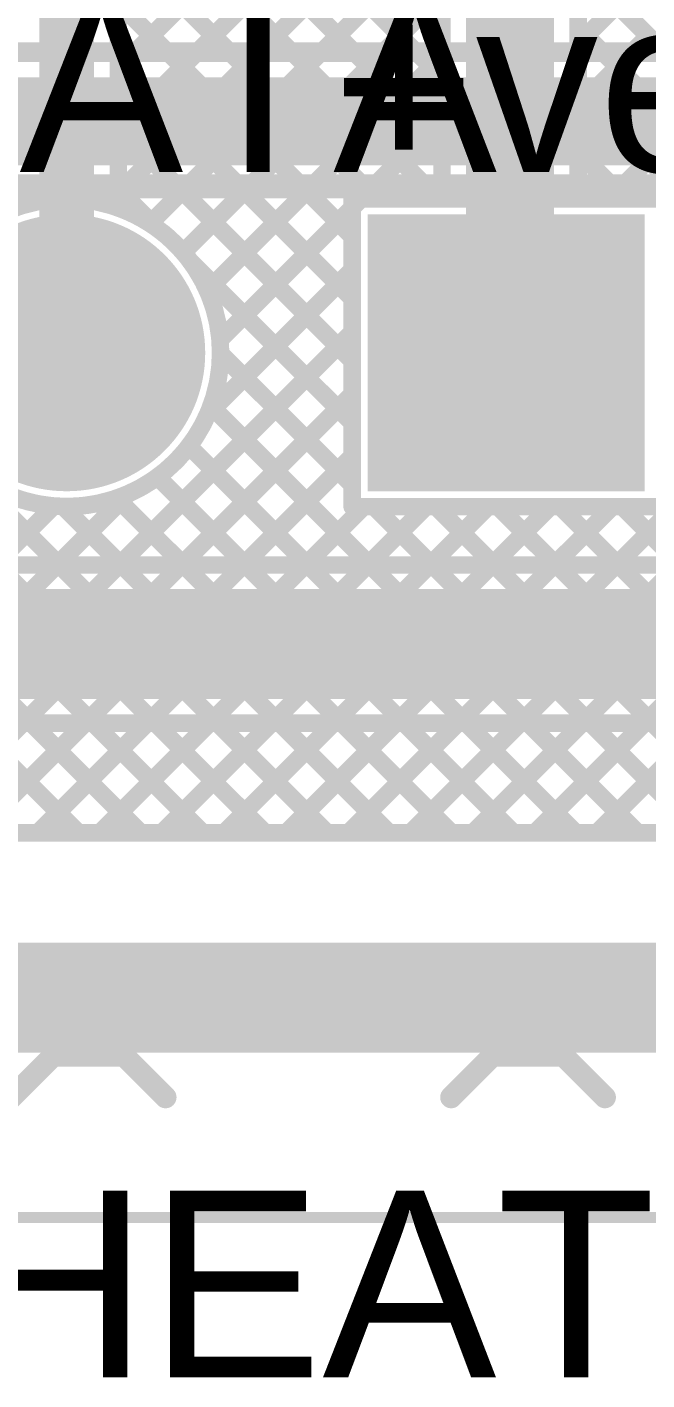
# Model space of a CAD drawing. Header units: millimetres. Extents: x 0 to 214, y 0 to 214.
# Drawn here: x 5.308 to 5.59, y -0.101 to 0.515 of the extents above; entities that cross this region are included whole.
import ezdxf

# ---------------------------------------------------------------- set-up
doc = ezdxf.new("R2010")
doc.units = ezdxf.units.MM
doc.header["$MEASUREMENT"] = 0
for name, color, linetype in [('BottomLayer', 5, 'Continuous'), ('BottomSolder', 6, 'Continuous'), ('MultiLayer', 9, 'Continuous'), ('PadHoleLayer', 156, 'Continuous'), ('TopLayer', 1, 'Continuous'), ('TopOverlay', 2, 'Continuous'), ('TopSolder', 216, 'Continuous')]:
    doc.layers.add(name, color=color, linetype=linetype)
doc.styles.add('Arial', font='', dxfattribs={"height": 0.2})
doc.styles.get('Arial').set_extended_font_data('Arial')

# ---------------------------------------------------------------- blocks, each defined once
blk = doc.blocks.new('TBP01R1_508_03BE_89')
at = {"layer": 'BottomLayer'}
blk.add_hatch(color=5, dxfattribs=at).paths.add_polyline_path([(-0.15906, 0.05906), (-0.04094, 0.05906), (-0.04094, -0.05906), (-0.15906, -0.05906)])
h = blk.add_hatch(color=5, dxfattribs=at)
edge = h.paths.add_edge_path()
edge.add_arc((0.1, 0), 0.05906, 0, 360)
h = blk.add_hatch(color=5, dxfattribs=at)
edge = h.paths.add_edge_path()
edge.add_arc((0.3, 0), 0.05906, 0, 360)
at = {"layer": 'BottomSolder'}
blk.add_hatch(color=6, dxfattribs=at).paths.add_polyline_path([(-0.16306, 0.06306), (-0.03694, 0.06306), (-0.03694, -0.06306), (-0.16306, -0.06306)])
h = blk.add_hatch(color=6, dxfattribs=at)
edge = h.paths.add_edge_path()
edge.add_arc((0.1, 0), 0.06306, 0, 360)
h = blk.add_hatch(color=6, dxfattribs=at)
edge = h.paths.add_edge_path()
edge.add_arc((0.3, 0), 0.06306, 0, 360)
at = {"layer": 'MultiLayer'}
blk.add_hatch(color=9, dxfattribs=at).paths.add_polyline_path([(-0.15906, 0.05906), (-0.04094, 0.05906), (-0.04094, -0.05906), (-0.15906, -0.05906)])
h = blk.add_hatch(color=9, dxfattribs=at)
edge = h.paths.add_edge_path()
edge.add_arc((0.1, 0), 0.05906, 0, 360)
h = blk.add_hatch(color=9, dxfattribs=at)
edge = h.paths.add_edge_path()
edge.add_arc((0.3, 0), 0.05906, 0, 360)
at = {"layer": 'PadHoleLayer'}
h = blk.add_hatch(color=156, dxfattribs=at)
edge = h.paths.add_edge_path()
edge.add_arc((-0.1, 0), 0.03346, 0, 360)
h = blk.add_hatch(color=156, dxfattribs=at)
edge = h.paths.add_edge_path()
edge.add_arc((0.1, 0), 0.03346, 0, 360)
h = blk.add_hatch(color=156, dxfattribs=at)
edge = h.paths.add_edge_path()
edge.add_arc((0.3, 0), 0.03346, 0, 360)
at = {"layer": 'TopLayer'}
blk.add_hatch(color=1, dxfattribs=at).paths.add_polyline_path([(-0.15906, 0.05906), (-0.04094, 0.05906), (-0.04094, -0.05906), (-0.15906, -0.05906)])
h = blk.add_hatch(color=1, dxfattribs=at)
edge = h.paths.add_edge_path()
edge.add_arc((0.1, 0), 0.05906, 0, 360)
h = blk.add_hatch(color=1, dxfattribs=at)
edge = h.paths.add_edge_path()
edge.add_arc((0.3, 0), 0.05906, 0, 360)
at = {"layer": 'TopSolder'}
blk.add_hatch(color=216, dxfattribs=at).paths.add_polyline_path([(-0.16306, 0.06306), (-0.03694, 0.06306), (-0.03694, -0.06306), (-0.16306, -0.06306)])
h = blk.add_hatch(color=216, dxfattribs=at)
edge = h.paths.add_edge_path()
edge.add_arc((0.1, 0), 0.06306, 0, 360)
h = blk.add_hatch(color=216, dxfattribs=at)
edge = h.paths.add_edge_path()
edge.add_arc((0.3, 0), 0.06306, 0, 360)
at = {"layer": 'TopOverlay'}
for points, const_width in [([(0.4315, 0.3937), (-0.2315, 0.3937)], 0.005), ([(-0.2315, 0.3937), (-0.2315, -0.07874)], 0.005), ([(0.4315, 0.3937), (0.4315, -0.07874)], 0.005), ([(-0.126, 0.32), (-0.145, 0.339)], 0.01), ([(-0.075, 0.339), (-0.094, 0.32)], 0.01), ([(0.074, 0.32), (0.055, 0.339)], 0.01), ([(0.074, 0.32), (0.055, 0.339)], 0.01), ([(0.125, 0.339), (0.106, 0.32)], 0.01), ([(0.125, 0.339), (0.106, 0.32)], 0.01), ([(0.274, 0.32), (0.255, 0.339)], 0.01), ([(0.325, 0.339), (0.306, 0.32)], 0.01), ([(-0.094, 0.32), (-0.126, 0.32)], 0.01), ([(0.106, 0.32), (0.074, 0.32)], 0.01), ([(0.106, 0.32), (0.074, 0.32)], 0.01), ([(0.306, 0.32), (0.274, 0.32)], 0.01), ([(0.4315, -0.07874), (-0.2315, -0.07874)], 0.005)]:
    blk.add_lwpolyline(points, dxfattribs=dict(at, const_width=const_width))
for points, const_width in [([(-0.23275, 0.3937, 1), (-0.23025, 0.3937, 1)], 0.0025), ([(-0.23275, 0.3937, 1), (-0.23025, 0.3937, 1)], 0.0025), ([(0.43025, 0.3937, 1), (0.43275, 0.3937, 1)], 0.0025), ([(0.43025, 0.3937, 1), (0.43275, 0.3937, 1)], 0.0025), ([(-0.1475, 0.339, 1), (-0.1425, 0.339, 1)], 0.005), ([(-0.0775, 0.339, 1), (-0.0725, 0.339, 1)], 0.005), ([(0.0525, 0.339, 1), (0.0575, 0.339, 1)], 0.005), ([(0.0525, 0.339, 1), (0.0575, 0.339, 1)], 0.005), ([(0.1225, 0.339, 1), (0.1275, 0.339, 1)], 0.005), ([(0.1225, 0.339, 1), (0.1275, 0.339, 1)], 0.005), ([(0.2525, 0.339, 1), (0.2575, 0.339, 1)], 0.005), ([(0.3225, 0.339, 1), (0.3275, 0.339, 1)], 0.005), ([(-0.1285, 0.32, 1), (-0.1235, 0.32, 1)], 0.005), ([(-0.1285, 0.32, 1), (-0.1235, 0.32, 1)], 0.005), ([(-0.0965, 0.32, 1), (-0.0915, 0.32, 1)], 0.005), ([(-0.0965, 0.32, 1), (-0.0915, 0.32, 1)], 0.005), ([(0.0715, 0.32, 1), (0.0765, 0.32, 1)], 0.005), ([(0.0715, 0.32, 1), (0.0765, 0.32, 1)], 0.005), ([(0.0715, 0.32, 1), (0.0765, 0.32, 1)], 0.005), ([(0.0715, 0.32, 1), (0.0765, 0.32, 1)], 0.005), ([(0.1035, 0.32, 1), (0.1085, 0.32, 1)], 0.005), ([(0.1035, 0.32, 1), (0.1085, 0.32, 1)], 0.005), ([(0.1035, 0.32, 1), (0.1085, 0.32, 1)], 0.005), ([(0.1035, 0.32, 1), (0.1085, 0.32, 1)], 0.005), ([(0.2715, 0.32, 1), (0.2765, 0.32, 1)], 0.005), ([(0.2715, 0.32, 1), (0.2765, 0.32, 1)], 0.005), ([(0.3035, 0.32, 1), (0.3085, 0.32, 1)], 0.005), ([(0.3035, 0.32, 1), (0.3085, 0.32, 1)], 0.005), ([(-0.10306, -0.067, 1), (-0.11094, -0.067, 1)], 0.00787), ([(-0.11291, -0.067, 1), (-0.10897, -0.067, 1)], 0.00394), ([(-0.10503, -0.067, 1), (-0.10109, -0.067, 1)], 0.00394), ([(-0.23275, -0.07874, 1), (-0.23025, -0.07874, 1)], 0.0025), ([(-0.23275, -0.07874, 1), (-0.23025, -0.07874, 1)], 0.0025), ([(0.43025, -0.07874, 1), (0.43275, -0.07874, 1)], 0.0025), ([(0.43025, -0.07874, 1), (0.43275, -0.07874, 1)], 0.0025)]:
    blk.add_lwpolyline(points, format="xyb", close=True, dxfattribs=dict(at, const_width=const_width))

msp = doc.modelspace()

# ---------------------------------------------------------------- linework, layer by layer
at = {"layer": 'BottomLayer'}
for points, const_width in [([(5.528, 0.36846), (5.528, 0.66)], 0.04), ([(5.497, 0.43669), (5.497, 0.63655)], 0.008), ([(5.37487, 0.61392), (5.497, 0.4918)], 0.008), ([(5.32617, 0.36664), (5.32617, 0.59691)], 0.025), ([(5.36044, 0.60007), (5.497, 0.46351)], 0.008), ([(5.34967, 0.43263), (5.34967, 0.5893)], 0.008), ([(5.34967, 0.49592), (5.44141, 0.58765)], 0.008), ([(5.34967, 0.58255), (5.49554, 0.43669)], 0.008), ([(5.34967, 0.46763), (5.45202, 0.56998)], 0.008), ([(5.34967, 0.43935), (5.47795, 0.56763)], 0.008), ([(5.36413, 0.42552), (5.497, 0.55839)], 0.008), ([(5.34967, 0.55427), (5.46725, 0.43669)], 0.008), ([(5.559, 0.54277), (5.60937, 0.4924)], 0.008), ([(5.559, 0.43669), (5.559, 0.54277)], 0.008), ([(5.34967, 0.52599), (5.45612, 0.41954)], 0.008), ([(5.37925, 0.41236), (5.497, 0.53011)], 0.008), ([(5.559, 0.50725), (5.57676, 0.52501)], 0.008), ([(5.559, 0.51465), (5.9256, 0.14805)], 0.008), ([(5.559, 0.47897), (5.5909, 0.51087)], 0.008), ([(5.39021, 0.39503), (5.497, 0.50182)], 0.008), ([(5.34967, 0.4977), (5.45612, 0.39126)], 0.008), ([(5.559, 0.45068), (5.60504, 0.49673)], 0.008), ([(5.559, 0.48636), (5.89731, 0.14805)], 0.008), ([(5.57329, 0.43669), (5.62238, 0.48578)], 0.008), ([(5.45435, 0.14804), (5.78824, 0.48193)], 0.008), ([(5.46015, 0.43669), (5.497, 0.47354)], 0.008), ([(5.34967, 0.46942), (5.45612, 0.36297)], 0.008), ([(5.48263, 0.14804), (5.80445, 0.46986)], 0.008), ([(5.559, 0.45808), (5.58039, 0.43669)], 0.008), ([(5.34967, 0.44113), (5.36789, 0.42292)], 0.008), ([(5.48844, 0.43669), (5.497, 0.44525)], 0.008), ([(5.45612, 0.43669), (5.497, 0.43669)], 0.008), ([(5.45612, 0.43265), (5.46015, 0.43669)], 0.008), ([(5.45612, 0.29658), (5.45612, 0.43669)], 0.008), ([(5.559, 0.43669), (5.59623, 0.43669)], 0.008), ([(5.39598, 0.37252), (5.45612, 0.43265)], 0.008), ([(5.38245, 0.40835), (5.45612, 0.33469)], 0.008), ([(5.39039, 0.33865), (5.45612, 0.40437)], 0.008), ([(5.18654, 0.227), (5.32617, 0.36664)], 0.025), ([(5.22807, 0.14804), (5.45612, 0.37609)], 0.008), ([(5.51092, 0.14804), (5.73965, 0.37678)], 0.008), ([(5.52617, 0.36664), (5.528, 0.36846)], 0.022), ([(5.39623, 0.36629), (5.45612, 0.3064)], 0.008), ([(5.25635, 0.14804), (5.45612, 0.3478)], 0.008), ([(5.5392, 0.14804), (5.74092, 0.34976)], 0.008), ([(5.39188, 0.34235), (5.58619, 0.14804)], 0.008), ([(5.56749, 0.14804), (5.74903, 0.32959)], 0.008), ([(5.38184, 0.32411), (5.55791, 0.14804)], 0.008), ([(5.28464, 0.14804), (5.45612, 0.31952)], 0.008), ([(5.36756, 0.31011), (5.52963, 0.14804)], 0.008), ([(5.19978, 0.14804), (5.35416, 0.30242)], 0.008), ([(5.29279, 0.30002), (5.44477, 0.14804)], 0.008), ([(5.34898, 0.3004), (5.50134, 0.14804)], 0.008), ([(5.1715, 0.14804), (5.32029, 0.29683)], 0.008), ([(5.31292, 0.14804), (5.46147, 0.29658)], 0.008), ([(5.3245, 0.2966), (5.47306, 0.14804)], 0.008), ([(5.34121, 0.14804), (5.48975, 0.29658)], 0.008), ([(5.36949, 0.14804), (5.51803, 0.29658)], 0.008), ([(5.39778, 0.14804), (5.54632, 0.29658)], 0.008), ([(5.42606, 0.14804), (5.5746, 0.29658)], 0.008), ([(5.45612, 0.29658), (5.59623, 0.29658)], 0.008), ([(5.46594, 0.29658), (5.61448, 0.14804)], 0.008), ([(5.49422, 0.29658), (5.64276, 0.14804)], 0.008), ([(5.52251, 0.29658), (5.67104, 0.14805)], 0.008), ([(5.55079, 0.29658), (5.69933, 0.14805)], 0.008), ([(5.57908, 0.29658), (5.72761, 0.14805)], 0.008), ([(5.27865, 0.28588), (5.41649, 0.14804)], 0.008), ([(5.26451, 0.27174), (5.38821, 0.14804)], 0.008), ([(5.25037, 0.2576), (5.35992, 0.14804)], 0.008), ([(5.23622, 0.24345), (5.33164, 0.14804)], 0.008), ([(5.007, 0.14803), (6.17967, 0.14806)], 0.008)]:
    msp.add_lwpolyline(points, dxfattribs=dict(at, const_width=const_width))
for points, const_width in [([(5.557, 0.51465, 1), (5.561, 0.51465, 1)], 0.004), ([(5.5889, 0.51087, 1), (5.5929, 0.51087, 1)], 0.004), ([(5.495, 0.50182, 1), (5.499, 0.50182, 1)], 0.004), ([(5.557, 0.50725, 1), (5.561, 0.50725, 1)], 0.004), ([(5.34767, 0.4977, 1), (5.35167, 0.4977, 1)], 0.004), ([(5.34767, 0.49592, 1), (5.35167, 0.49592, 1)], 0.004), ([(5.495, 0.4918, 1), (5.499, 0.4918, 1)], 0.004), ([(5.557, 0.48636, 1), (5.561, 0.48636, 1)], 0.004), ([(5.557, 0.47897, 1), (5.561, 0.47897, 1)], 0.004), ([(5.495, 0.47354, 1), (5.499, 0.47354, 1)], 0.004), ([(5.34767, 0.46942, 1), (5.35167, 0.46942, 1)], 0.004), ([(5.34767, 0.46763, 1), (5.35167, 0.46763, 1)], 0.004), ([(5.495, 0.46351, 1), (5.499, 0.46351, 1)], 0.004), ([(5.557, 0.45808, 1), (5.561, 0.45808, 1)], 0.004), ([(5.557, 0.45068, 1), (5.561, 0.45068, 1)], 0.004), ([(5.34767, 0.44113, 1), (5.35167, 0.44113, 1)], 0.004), ([(5.495, 0.44525, 1), (5.499, 0.44525, 1)], 0.004), ([(5.34767, 0.43935, 1), (5.35167, 0.43935, 1)], 0.004), ([(5.45412, 0.43669, 1), (5.45812, 0.43669, 1)], 0.004), ([(5.45412, 0.43669, 1), (5.45812, 0.43669, 1)], 0.004), ([(5.45815, 0.43669, 1), (5.46215, 0.43669, 1)], 0.004), ([(5.45815, 0.43669, 1), (5.46215, 0.43669, 1)], 0.004), ([(5.46525, 0.43669, 1), (5.46925, 0.43669, 1)], 0.004), ([(5.48644, 0.43669, 1), (5.49044, 0.43669, 1)], 0.004), ([(5.49354, 0.43669, 1), (5.49754, 0.43669, 1)], 0.004), ([(5.495, 0.43669, 1), (5.499, 0.43669, 1)], 0.004), ([(5.495, 0.43669, 1), (5.499, 0.43669, 1)], 0.004), ([(5.557, 0.43669, 1), (5.561, 0.43669, 1)], 0.004), ([(5.557, 0.43669, 1), (5.561, 0.43669, 1)], 0.004), ([(5.57129, 0.43669, 1), (5.57529, 0.43669, 1)], 0.004), ([(5.57839, 0.43669, 1), (5.58239, 0.43669, 1)], 0.004), ([(5.34767, 0.43263, 1), (5.35167, 0.43263, 1)], 0.004), ([(5.34767, 0.43263, 1), (5.35167, 0.43263, 1)], 0.004), ([(5.45412, 0.43265, 1), (5.45812, 0.43265, 1)], 0.004), ([(5.45412, 0.43265, 1), (5.45812, 0.43265, 1)], 0.004), ([(5.36213, 0.42552, 1), (5.36613, 0.42552, 1)], 0.004), ([(5.36589, 0.42292, 1), (5.36989, 0.42292, 1)], 0.004), ([(5.45412, 0.41954, 1), (5.45812, 0.41954, 1)], 0.004), ([(5.37725, 0.41236, 1), (5.38125, 0.41236, 1)], 0.004), ([(5.38045, 0.40835, 1), (5.38445, 0.40835, 1)], 0.004), ([(5.45412, 0.40437, 1), (5.45812, 0.40437, 1)], 0.004), ([(5.38821, 0.39503, 1), (5.39221, 0.39503, 1)], 0.004), ([(5.45412, 0.39126, 1), (5.45812, 0.39126, 1)], 0.004), ([(5.518, 0.36846, 1), (5.538, 0.36846, 1)], 0.02), ([(5.31992, 0.36664, 1), (5.33242, 0.36664, 1)], 0.0125), ([(5.31992, 0.36664, 1), (5.33242, 0.36664, 1)], 0.0125), ([(5.39398, 0.37252, 1), (5.39798, 0.37252, 1)], 0.004), ([(5.45412, 0.37609, 1), (5.45812, 0.37609, 1)], 0.004), ([(5.52067, 0.36664, 1), (5.53167, 0.36664, 1)], 0.011), ([(5.5225, 0.36846, 1), (5.5335, 0.36846, 1)], 0.011), ([(5.39423, 0.36664, 1), (5.39823, 0.36664, 1)], 0.004), ([(5.39423, 0.36664, 1), (5.39823, 0.36664, 1)], 0.004), ([(5.39423, 0.36629, 1), (5.39823, 0.36629, 1)], 0.004), ([(5.45412, 0.36297, 1), (5.45812, 0.36297, 1)], 0.004), ([(5.45412, 0.3478, 1), (5.45812, 0.3478, 1)], 0.004), ([(5.38988, 0.34235, 1), (5.39388, 0.34235, 1)], 0.004), ([(5.38839, 0.33865, 1), (5.39239, 0.33865, 1)], 0.004), ([(5.45412, 0.33469, 1), (5.45812, 0.33469, 1)], 0.004), ([(5.37984, 0.32411, 1), (5.38384, 0.32411, 1)], 0.004), ([(5.45412, 0.31952, 1), (5.45812, 0.31952, 1)], 0.004), ([(5.36556, 0.31011, 1), (5.36956, 0.31011, 1)], 0.004), ([(5.45412, 0.3064, 1), (5.45812, 0.3064, 1)], 0.004), ([(5.34698, 0.3004, 1), (5.35098, 0.3004, 1)], 0.004), ([(5.35216, 0.30242, 1), (5.35616, 0.30242, 1)], 0.004), ([(5.31829, 0.29683, 1), (5.32229, 0.29683, 1)], 0.004), ([(5.3225, 0.2966, 1), (5.3265, 0.2966, 1)], 0.004), ([(5.45412, 0.29658, 1), (5.45812, 0.29658, 1)], 0.004), ([(5.45412, 0.29658, 1), (5.45812, 0.29658, 1)], 0.004), ([(5.45947, 0.29658, 1), (5.46347, 0.29658, 1)], 0.004), ([(5.46394, 0.29658, 1), (5.46794, 0.29658, 1)], 0.004), ([(5.48775, 0.29658, 1), (5.49175, 0.29658, 1)], 0.004), ([(5.49222, 0.29658, 1), (5.49622, 0.29658, 1)], 0.004), ([(5.51603, 0.29658, 1), (5.52003, 0.29658, 1)], 0.004), ([(5.52051, 0.29658, 1), (5.52451, 0.29658, 1)], 0.004), ([(5.54432, 0.29658, 1), (5.54832, 0.29658, 1)], 0.004), ([(5.54879, 0.29658, 1), (5.55279, 0.29658, 1)], 0.004), ([(5.5726, 0.29658, 1), (5.5766, 0.29658, 1)], 0.004), ([(5.57708, 0.29658, 1), (5.58108, 0.29658, 1)], 0.004), ([(5.31092, 0.14804, 1), (5.31492, 0.14804, 1)], 0.004), ([(5.32964, 0.14804, 1), (5.33364, 0.14804, 1)], 0.004), ([(5.33921, 0.14804, 1), (5.34321, 0.14804, 1)], 0.004), ([(5.35792, 0.14804, 1), (5.36192, 0.14804, 1)], 0.004), ([(5.36749, 0.14804, 1), (5.37149, 0.14804, 1)], 0.004), ([(5.38621, 0.14804, 1), (5.39021, 0.14804, 1)], 0.004), ([(5.39578, 0.14804, 1), (5.39978, 0.14804, 1)], 0.004), ([(5.41449, 0.14804, 1), (5.41849, 0.14804, 1)], 0.004), ([(5.42406, 0.14804, 1), (5.42806, 0.14804, 1)], 0.004), ([(5.44277, 0.14804, 1), (5.44677, 0.14804, 1)], 0.004), ([(5.45235, 0.14804, 1), (5.45635, 0.14804, 1)], 0.004), ([(5.47106, 0.14804, 1), (5.47506, 0.14804, 1)], 0.004), ([(5.48063, 0.14804, 1), (5.48463, 0.14804, 1)], 0.004), ([(5.49934, 0.14804, 1), (5.50334, 0.14804, 1)], 0.004), ([(5.50892, 0.14804, 1), (5.51292, 0.14804, 1)], 0.004), ([(5.52763, 0.14804, 1), (5.53163, 0.14804, 1)], 0.004), ([(5.5372, 0.14804, 1), (5.5412, 0.14804, 1)], 0.004), ([(5.55591, 0.14804, 1), (5.55991, 0.14804, 1)], 0.004), ([(5.56549, 0.14804, 1), (5.56949, 0.14804, 1)], 0.004), ([(5.58419, 0.14804, 1), (5.58819, 0.14804, 1)], 0.004)]:
    msp.add_lwpolyline(points, format="xyb", close=True, dxfattribs=dict(at, const_width=const_width))
at = {"layer": 'BottomLayer', "const_width": 0.008}
for points in [[(5.34967, 0.43263, -0.317219), (5.39623, 0.36664)], [(5.39623, 0.36664, -0.550892), (5.29612, 0.30335)]]:
    msp.add_lwpolyline(points, format="xyb", dxfattribs=at)
at = {"layer": 'TopLayer'}
for points, const_width in [([(5.29896, 0.503), (5.77116, 0.503)], 0.008), ([(5.30007, 0.504), (5.693, 0.504)], 0.008), ([(4.885, 0.472), (5.784, 0.472)], 0.04), ([(4.885, 0.441), (5.728, 0.441)], 0.008), ([(5.15182, 0.441), (5.32282, 0.27)], 0.008), ([(5.31829, 0.43625), (5.32304, 0.441)], 0.008), ([(5.32152, 0.441), (5.32583, 0.43669)], 0.008), ([(5.34456, 0.43424), (5.35133, 0.441)], 0.008), ([(5.34981, 0.441), (5.36789, 0.42292)], 0.008), ([(5.36413, 0.42552), (5.37961, 0.441)], 0.008), ([(5.37809, 0.441), (5.45612, 0.36297)], 0.008), ([(5.37925, 0.41236), (5.40789, 0.441)], 0.008), ([(5.39021, 0.39503), (5.43618, 0.441)], 0.008), ([(5.40637, 0.441), (5.45612, 0.39126)], 0.008), ([(5.43466, 0.441), (5.45612, 0.41954)], 0.008), ([(5.46015, 0.43669), (5.46446, 0.441)], 0.008), ([(5.46294, 0.441), (5.46725, 0.43669)], 0.008), ([(5.48844, 0.43669), (5.49275, 0.441)], 0.008), ([(5.49123, 0.441), (5.49554, 0.43669)], 0.008), ([(5.51672, 0.43669), (5.52103, 0.441)], 0.008), ([(5.51951, 0.441), (5.52382, 0.43669)], 0.008), ([(5.54501, 0.43669), (5.54932, 0.441)], 0.008), ([(5.5478, 0.441), (5.5521, 0.43669)], 0.008), ([(5.57329, 0.43669), (5.5776, 0.441)], 0.008), ([(5.57608, 0.441), (5.58039, 0.43669)], 0.008), ([(5.45612, 0.43669), (5.59623, 0.43669)], 0.008), ([(5.45612, 0.43265), (5.46015, 0.43669)], 0.008), ([(5.45612, 0.29658), (5.45612, 0.43669)], 0.008), ([(5.39598, 0.37252), (5.45612, 0.43265)], 0.008), ([(5.57631, 0.27), (5.728, 0.42169)], 0.008), ([(5.38245, 0.40835), (5.45612, 0.33469)], 0.008), ([(5.39039, 0.33865), (5.45612, 0.40437)], 0.008), ([(5.32617, 0.36664), (5.32759, 0.36805)], 0.022), ([(5.35003, 0.27), (5.45612, 0.37609)], 0.008), ([(5.39623, 0.36629), (5.45612, 0.3064)], 0.008), ([(5.37832, 0.27), (5.45612, 0.3478)], 0.008), ([(5.39188, 0.34235), (5.46424, 0.27)], 0.008), ([(5.38184, 0.32411), (5.43595, 0.27)], 0.008), ([(5.4066, 0.27), (5.45612, 0.31952)], 0.008), ([(5.36756, 0.31011), (5.40767, 0.27)], 0.008), ([(5.32175, 0.27), (5.35416, 0.30242)], 0.008), ([(5.34898, 0.3004), (5.37938, 0.27)], 0.008), ([(5.29346, 0.27), (5.32029, 0.29683)], 0.008), ([(5.3245, 0.2966), (5.3511, 0.27)], 0.008), ([(5.43488, 0.27), (5.46147, 0.29658)], 0.008), ([(5.45612, 0.29658), (5.59623, 0.29658)], 0.008), ([(5.46317, 0.27), (5.48975, 0.29658)], 0.008), ([(5.46594, 0.29658), (5.49252, 0.27)], 0.008), ([(5.49145, 0.27), (5.51803, 0.29658)], 0.008), ([(5.49422, 0.29658), (5.52081, 0.27)], 0.008), ([(5.51974, 0.27), (5.54632, 0.29658)], 0.008), ([(5.52251, 0.29658), (5.54909, 0.27)], 0.008), ([(5.54802, 0.27), (5.5746, 0.29658)], 0.008), ([(5.55079, 0.29658), (5.57737, 0.27)], 0.008), ([(5.57908, 0.29658), (5.60566, 0.27)], 0.008), ([(5.27372, 0.27), (5.66445, 0.27)], 0.008), ([(5.25881, 0.234), (5.67936, 0.234)], 0.05), ([(5.25635, 0.14804), (5.30632, 0.198)], 0.008), ([(5.25881, 0.198), (5.67936, 0.198)], 0.008), ([(5.28168, 0.198), (5.33164, 0.14804)], 0.008), ([(5.28464, 0.14804), (5.3346, 0.198)], 0.008), ([(5.30996, 0.198), (5.35992, 0.14804)], 0.008), ([(5.31292, 0.14804), (5.36288, 0.198)], 0.008), ([(5.33825, 0.198), (5.38821, 0.14804)], 0.008), ([(5.34121, 0.14804), (5.39117, 0.198)], 0.008), ([(5.36653, 0.198), (5.41649, 0.14804)], 0.008), ([(5.36949, 0.14804), (5.41945, 0.198)], 0.008), ([(5.39482, 0.198), (5.44477, 0.14804)], 0.008), ([(5.39778, 0.14804), (5.44774, 0.198)], 0.008), ([(5.4231, 0.198), (5.47306, 0.14804)], 0.008), ([(5.42606, 0.14804), (5.47602, 0.198)], 0.008), ([(5.45138, 0.198), (5.50134, 0.14804)], 0.008), ([(5.45435, 0.14804), (5.50431, 0.198)], 0.008), ([(5.47967, 0.198), (5.52963, 0.14804)], 0.008), ([(5.48263, 0.14804), (5.53259, 0.198)], 0.008), ([(5.50795, 0.198), (5.55791, 0.14804)], 0.008), ([(5.51092, 0.14804), (5.56087, 0.198)], 0.008), ([(5.53624, 0.198), (5.58619, 0.14804)], 0.008), ([(5.5392, 0.14804), (5.58916, 0.198)], 0.008), ([(5.56452, 0.198), (5.61448, 0.14804)], 0.008), ([(5.56749, 0.14804), (5.61744, 0.198)], 0.008), ([(5.59281, 0.198), (5.64276, 0.14804)], 0.008), ([(5.08127, 0.14803), (6.53215, 0.14806)], 0.008), ([(4.976, 0.073), (6.508, 0.073)], 0.05)]:
    msp.add_lwpolyline(points, dxfattribs=dict(at, const_width=const_width))
for points, const_width in [([(5.31952, 0.441, 1), (5.32352, 0.441, 1)], 0.004), ([(5.32104, 0.441, 1), (5.32504, 0.441, 1)], 0.004), ([(5.34781, 0.441, 1), (5.35181, 0.441, 1)], 0.004), ([(5.34933, 0.441, 1), (5.35333, 0.441, 1)], 0.004), ([(5.37609, 0.441, 1), (5.38009, 0.441, 1)], 0.004), ([(5.37761, 0.441, 1), (5.38161, 0.441, 1)], 0.004), ([(5.40437, 0.441, 1), (5.40837, 0.441, 1)], 0.004), ([(5.40589, 0.441, 1), (5.40989, 0.441, 1)], 0.004), ([(5.43266, 0.441, 1), (5.43666, 0.441, 1)], 0.004), ([(5.43418, 0.441, 1), (5.43818, 0.441, 1)], 0.004), ([(5.46094, 0.441, 1), (5.46494, 0.441, 1)], 0.004), ([(5.46246, 0.441, 1), (5.46646, 0.441, 1)], 0.004), ([(5.48923, 0.441, 1), (5.49323, 0.441, 1)], 0.004), ([(5.49075, 0.441, 1), (5.49475, 0.441, 1)], 0.004), ([(5.51751, 0.441, 1), (5.52151, 0.441, 1)], 0.004), ([(5.51903, 0.441, 1), (5.52303, 0.441, 1)], 0.004), ([(5.5458, 0.441, 1), (5.5498, 0.441, 1)], 0.004), ([(5.54732, 0.441, 1), (5.55132, 0.441, 1)], 0.004), ([(5.57408, 0.441, 1), (5.57808, 0.441, 1)], 0.004), ([(5.5756, 0.441, 1), (5.5796, 0.441, 1)], 0.004), ([(5.39623, 0.36664, 1), (5.25612, 0.36664, 1)], 0.008), ([(5.31629, 0.43625, 1), (5.32029, 0.43625, 1)], 0.004), ([(5.32383, 0.43669, 1), (5.32783, 0.43669, 1)], 0.004), ([(5.34256, 0.43424, 1), (5.34656, 0.43424, 1)], 0.004), ([(5.45412, 0.43669, 1), (5.45812, 0.43669, 1)], 0.004), ([(5.45412, 0.43669, 1), (5.45812, 0.43669, 1)], 0.004), ([(5.45815, 0.43669, 1), (5.46215, 0.43669, 1)], 0.004), ([(5.45815, 0.43669, 1), (5.46215, 0.43669, 1)], 0.004), ([(5.46525, 0.43669, 1), (5.46925, 0.43669, 1)], 0.004), ([(5.48644, 0.43669, 1), (5.49044, 0.43669, 1)], 0.004), ([(5.49354, 0.43669, 1), (5.49754, 0.43669, 1)], 0.004), ([(5.51472, 0.43669, 1), (5.51872, 0.43669, 1)], 0.004), ([(5.52182, 0.43669, 1), (5.52582, 0.43669, 1)], 0.004), ([(5.54301, 0.43669, 1), (5.54701, 0.43669, 1)], 0.004), ([(5.5501, 0.43669, 1), (5.5541, 0.43669, 1)], 0.004), ([(5.57129, 0.43669, 1), (5.57529, 0.43669, 1)], 0.004), ([(5.57839, 0.43669, 1), (5.58239, 0.43669, 1)], 0.004), ([(5.45412, 0.43265, 1), (5.45812, 0.43265, 1)], 0.004), ([(5.45412, 0.43265, 1), (5.45812, 0.43265, 1)], 0.004), ([(5.36213, 0.42552, 1), (5.36613, 0.42552, 1)], 0.004), ([(5.36589, 0.42292, 1), (5.36989, 0.42292, 1)], 0.004), ([(5.45412, 0.41954, 1), (5.45812, 0.41954, 1)], 0.004), ([(5.37725, 0.41236, 1), (5.38125, 0.41236, 1)], 0.004), ([(5.38045, 0.40835, 1), (5.38445, 0.40835, 1)], 0.004), ([(5.45412, 0.40437, 1), (5.45812, 0.40437, 1)], 0.004), ([(5.38821, 0.39503, 1), (5.39221, 0.39503, 1)], 0.004), ([(5.45412, 0.39126, 1), (5.45812, 0.39126, 1)], 0.004), ([(5.32067, 0.36664, 1), (5.33167, 0.36664, 1)], 0.011), ([(5.32209, 0.36805, 1), (5.33309, 0.36805, 1)], 0.011), ([(5.39398, 0.37252, 1), (5.39798, 0.37252, 1)], 0.004), ([(5.45412, 0.37609, 1), (5.45812, 0.37609, 1)], 0.004), ([(5.39423, 0.36664, 1), (5.39823, 0.36664, 1)], 0.004), ([(5.39423, 0.36629, 1), (5.39823, 0.36629, 1)], 0.004), ([(5.45412, 0.36297, 1), (5.45812, 0.36297, 1)], 0.004), ([(5.45412, 0.3478, 1), (5.45812, 0.3478, 1)], 0.004), ([(5.38988, 0.34235, 1), (5.39388, 0.34235, 1)], 0.004), ([(5.38839, 0.33865, 1), (5.39239, 0.33865, 1)], 0.004), ([(5.45412, 0.33469, 1), (5.45812, 0.33469, 1)], 0.004), ([(5.37984, 0.32411, 1), (5.38384, 0.32411, 1)], 0.004), ([(5.45412, 0.31952, 1), (5.45812, 0.31952, 1)], 0.004), ([(5.36556, 0.31011, 1), (5.36956, 0.31011, 1)], 0.004), ([(5.45412, 0.3064, 1), (5.45812, 0.3064, 1)], 0.004), ([(5.34698, 0.3004, 1), (5.35098, 0.3004, 1)], 0.004), ([(5.35216, 0.30242, 1), (5.35616, 0.30242, 1)], 0.004), ([(5.31829, 0.29683, 1), (5.32229, 0.29683, 1)], 0.004), ([(5.3225, 0.2966, 1), (5.3265, 0.2966, 1)], 0.004), ([(5.45412, 0.29658, 1), (5.45812, 0.29658, 1)], 0.004), ([(5.45412, 0.29658, 1), (5.45812, 0.29658, 1)], 0.004), ([(5.45947, 0.29658, 1), (5.46347, 0.29658, 1)], 0.004), ([(5.46394, 0.29658, 1), (5.46794, 0.29658, 1)], 0.004), ([(5.48775, 0.29658, 1), (5.49175, 0.29658, 1)], 0.004), ([(5.49222, 0.29658, 1), (5.49622, 0.29658, 1)], 0.004), ([(5.51603, 0.29658, 1), (5.52003, 0.29658, 1)], 0.004), ([(5.52051, 0.29658, 1), (5.52451, 0.29658, 1)], 0.004), ([(5.54432, 0.29658, 1), (5.54832, 0.29658, 1)], 0.004), ([(5.54879, 0.29658, 1), (5.55279, 0.29658, 1)], 0.004), ([(5.5726, 0.29658, 1), (5.5766, 0.29658, 1)], 0.004), ([(5.57708, 0.29658, 1), (5.58108, 0.29658, 1)], 0.004), ([(5.31975, 0.27, 1), (5.32375, 0.27, 1)], 0.004), ([(5.32082, 0.27, 1), (5.32482, 0.27, 1)], 0.004), ([(5.34803, 0.27, 1), (5.35203, 0.27, 1)], 0.004), ([(5.3491, 0.27, 1), (5.3531, 0.27, 1)], 0.004), ([(5.37632, 0.27, 1), (5.38032, 0.27, 1)], 0.004), ([(5.37738, 0.27, 1), (5.38138, 0.27, 1)], 0.004), ([(5.4046, 0.27, 1), (5.4086, 0.27, 1)], 0.004), ([(5.40567, 0.27, 1), (5.40967, 0.27, 1)], 0.004), ([(5.43288, 0.27, 1), (5.43688, 0.27, 1)], 0.004), ([(5.43395, 0.27, 1), (5.43795, 0.27, 1)], 0.004), ([(5.46117, 0.27, 1), (5.46517, 0.27, 1)], 0.004), ([(5.46224, 0.27, 1), (5.46624, 0.27, 1)], 0.004), ([(5.48945, 0.27, 1), (5.49345, 0.27, 1)], 0.004), ([(5.49052, 0.27, 1), (5.49452, 0.27, 1)], 0.004), ([(5.51774, 0.27, 1), (5.52174, 0.27, 1)], 0.004), ([(5.51881, 0.27, 1), (5.52281, 0.27, 1)], 0.004), ([(5.54602, 0.27, 1), (5.55002, 0.27, 1)], 0.004), ([(5.54709, 0.27, 1), (5.55109, 0.27, 1)], 0.004), ([(5.57431, 0.27, 1), (5.57831, 0.27, 1)], 0.004), ([(5.57537, 0.27, 1), (5.57937, 0.27, 1)], 0.004), ([(5.30432, 0.198, 1), (5.30832, 0.198, 1)], 0.004), ([(5.30796, 0.198, 1), (5.31196, 0.198, 1)], 0.004), ([(5.3326, 0.198, 1), (5.3366, 0.198, 1)], 0.004), ([(5.33625, 0.198, 1), (5.34025, 0.198, 1)], 0.004), ([(5.36088, 0.198, 1), (5.36488, 0.198, 1)], 0.004), ([(5.36453, 0.198, 1), (5.36853, 0.198, 1)], 0.004), ([(5.38917, 0.198, 1), (5.39317, 0.198, 1)], 0.004), ([(5.39282, 0.198, 1), (5.39682, 0.198, 1)], 0.004), ([(5.41745, 0.198, 1), (5.42145, 0.198, 1)], 0.004), ([(5.4211, 0.198, 1), (5.4251, 0.198, 1)], 0.004), ([(5.44574, 0.198, 1), (5.44974, 0.198, 1)], 0.004), ([(5.44938, 0.198, 1), (5.45338, 0.198, 1)], 0.004), ([(5.47402, 0.198, 1), (5.47802, 0.198, 1)], 0.004), ([(5.47767, 0.198, 1), (5.48167, 0.198, 1)], 0.004), ([(5.50231, 0.198, 1), (5.50631, 0.198, 1)], 0.004), ([(5.50595, 0.198, 1), (5.50995, 0.198, 1)], 0.004), ([(5.53059, 0.198, 1), (5.53459, 0.198, 1)], 0.004), ([(5.53424, 0.198, 1), (5.53824, 0.198, 1)], 0.004), ([(5.55887, 0.198, 1), (5.56287, 0.198, 1)], 0.004), ([(5.56252, 0.198, 1), (5.56652, 0.198, 1)], 0.004), ([(5.58716, 0.198, 1), (5.59116, 0.198, 1)], 0.004), ([(5.59081, 0.198, 1), (5.59481, 0.198, 1)], 0.004), ([(5.31092, 0.14804, 1), (5.31492, 0.14804, 1)], 0.004), ([(5.32964, 0.14804, 1), (5.33364, 0.14804, 1)], 0.004), ([(5.33921, 0.14804, 1), (5.34321, 0.14804, 1)], 0.004), ([(5.35792, 0.14804, 1), (5.36192, 0.14804, 1)], 0.004), ([(5.36749, 0.14804, 1), (5.37149, 0.14804, 1)], 0.004), ([(5.38621, 0.14804, 1), (5.39021, 0.14804, 1)], 0.004), ([(5.39578, 0.14804, 1), (5.39978, 0.14804, 1)], 0.004), ([(5.41449, 0.14804, 1), (5.41849, 0.14804, 1)], 0.004), ([(5.42406, 0.14804, 1), (5.42806, 0.14804, 1)], 0.004), ([(5.44277, 0.14804, 1), (5.44677, 0.14804, 1)], 0.004), ([(5.45235, 0.14804, 1), (5.45635, 0.14804, 1)], 0.004), ([(5.47106, 0.14804, 1), (5.47506, 0.14804, 1)], 0.004), ([(5.48063, 0.14804, 1), (5.48463, 0.14804, 1)], 0.004), ([(5.49934, 0.14804, 1), (5.50334, 0.14804, 1)], 0.004), ([(5.50892, 0.14804, 1), (5.51292, 0.14804, 1)], 0.004), ([(5.52763, 0.14804, 1), (5.53163, 0.14804, 1)], 0.004), ([(5.5372, 0.14804, 1), (5.5412, 0.14804, 1)], 0.004), ([(5.55591, 0.14804, 1), (5.55991, 0.14804, 1)], 0.004), ([(5.56549, 0.14804, 1), (5.56949, 0.14804, 1)], 0.004), ([(5.58419, 0.14804, 1), (5.58819, 0.14804, 1)], 0.004)]:
    msp.add_lwpolyline(points, format="xyb", close=True, dxfattribs=dict(at, const_width=const_width))

# ---------------------------------------------------------------- block references
at = {"rotation": 180}
msp.add_blockref('TBP01R1_508_03BE_89', (5.42617, 0.36664), dxfattribs=at)

# ---------------------------------------------------------------- texts
at = {"layer": 'TopOverlay', "style": 'Arial'}
for s, height, p in [('DATA', 0.08, (5.224, 0.449)), ('+ve', 0.08, (5.447, 0.44894)), ('AUX-HEATER', 0.085, (4.994, -0.09985))]:
    msp.add_text(s, height=height, rotation=360, dxfattribs=at).set_placement(p)

doc.saveas('drawing.dxf')
